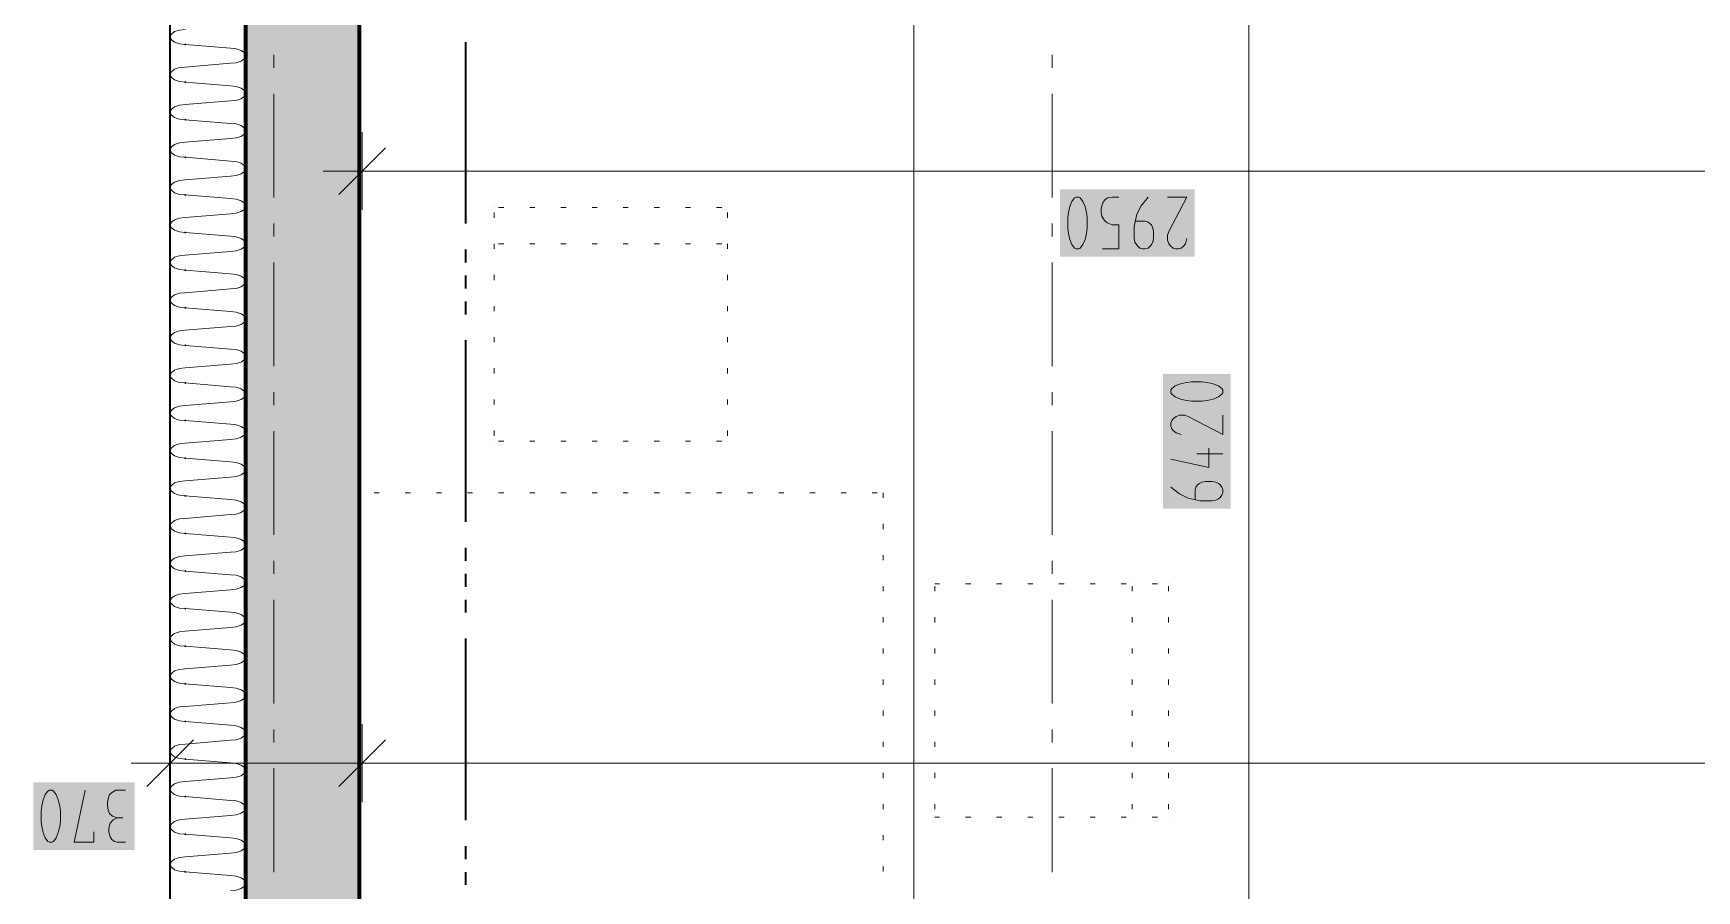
# Model space of a CAD drawing. Header units: millimetres. Extents: x 0 to 594, y 0 to 420.
# Drawn here: x 63.26 to 96.13, y 149.59 to 166.53 of the extents above; entities that cross this region are included whole.
import ezdxf

# ---------------------------------------------------------------- set-up
doc = ezdxf.new("R2010")
doc.units = ezdxf.units.MM
doc.header["$LTSCALE"] = 8
for name, color, linetype in [('PDF_Koty delkove', 7, 'Continuous'), ('PDF_Nabytek', 7, 'Continuous'), ('PDF_Osy hlavni', 7, 'Continuous'), ('PDF_Pozarni useky', 7, 'Continuous'), ('PDF_Steny obvodove nosne', 7, 'Continuous'), ('PDF_Zatepleni', 7, 'Continuous')]:
    doc.layers.add(name, color=color, linetype=linetype)

msp = doc.modelspace()

# ---------------------------------------------------------------- linework, layer by layer
at = {"layer": 'PDF_Koty delkove', "lineweight": 18}
for points in [[(87.275, 149.093), (87.275, 159.435), (87.275, 191.374), (87.275, 192.86), (87.275, 204.494), (87.275, 205.621), (87.275, 227.197), (87.275, 228.684), (87.275, 273.219), (87.275, 275.833), (87.275, 277.217), (87.275, 346.455), (87.275, 350.35)], [(80.658, 141.867), (80.658, 204.135), (80.658, 205.621), (80.658, 220.535), (80.658, 222.021), (80.658, 273.219), (80.658, 277.114)], [(69.759, 164.58), (69.759, 163.811), (69.759, 163.043)], [(70.22, 164.273), (69.297, 163.35)], [(68.99, 163.811), (69.759, 163.811), (99.996, 163.811), (101.533, 163.811), (115.214, 163.811), (125.979, 163.811), (126.748, 163.811)], [(84.083, 162.683), (84.083, 162.888), (84.069, 162.99), (84.042, 163.11), (84, 163.213), (83.946, 163.281), (83.918, 163.299), (83.864, 163.299), (83.836, 163.281), (83.782, 163.213), (83.741, 163.11), (83.714, 162.99), (83.7, 162.888)], [(84.384, 162.274), (84.712, 162.274), (84.712, 162.752), (84.575, 162.752), (84.48, 162.786), (84.425, 162.838), (84.371, 162.923), (84.357, 162.99), (84.357, 163.059), (84.371, 163.128), (84.398, 163.195), (84.439, 163.247), (84.493, 163.281), (84.575, 163.299), (84.712, 163.299)], [(85.287, 163.299), (85.15, 163.128), (85.068, 162.957), (85.014, 162.718), (85.014, 162.478), (85.028, 162.41), (85.055, 162.359), (85.082, 162.325), (85.123, 162.29), (85.178, 162.274), (85.232, 162.274), (85.287, 162.29), (85.329, 162.325), (85.356, 162.359), (85.384, 162.41), (85.397, 162.478), (85.397, 162.615), (85.384, 162.683), (85.356, 162.752), (85.287, 162.803), (85.232, 162.82), (85.041, 162.82)], [(85.671, 163.299), (86.055, 163.299), (85.698, 162.615), (85.671, 162.547), (85.671, 162.444), (85.698, 162.376), (85.739, 162.325), (85.78, 162.29), (85.835, 162.274), (85.889, 162.274), (85.944, 162.29)], [(83.7, 162.888), (83.7, 162.683), (83.714, 162.581), (83.741, 162.461), (83.782, 162.359), (83.836, 162.29), (83.864, 162.274), (83.918, 162.274), (83.946, 162.29), (84, 162.359), (84.042, 162.461), (84.069, 162.581), (84.083, 162.683)], [(85.944, 162.29), (85.986, 162.325), (86.027, 162.376), (86.055, 162.478)], [(86.762, 158.609), (86.079, 158.965), (86.01, 158.992), (85.907, 158.992), (85.84, 158.965), (85.788, 158.924), (85.754, 158.883), (85.737, 158.828), (85.737, 158.774), (85.754, 158.719), (85.788, 158.678), (85.84, 158.637), (85.941, 158.609)], [(86.762, 158.992), (86.762, 158.609)], [(86.489, 158.335), (86.489, 157.952), (85.737, 158.117)], [(86.762, 158.226), (86.25, 158.226)], [(86.215, 157.322), (86.215, 157.514), (86.232, 157.569), (86.266, 157.61), (86.301, 157.637), (86.351, 157.664), (86.42, 157.678), (86.556, 157.678), (86.625, 157.664), (86.676, 157.637), (86.71, 157.61), (86.745, 157.569), (86.762, 157.514), (86.762, 157.46), (86.745, 157.405), (86.71, 157.364), (86.676, 157.336), (86.625, 157.309), (86.556, 157.295), (86.317, 157.295), (86.079, 157.35), (85.907, 157.432), (85.737, 157.569)], [(65.966, 152.88), (65.966, 152.111), (65.966, 151.343)], [(69.759, 152.88), (69.759, 152.111), (69.759, 151.343)], [(66.428, 152.573), (65.505, 151.65)], [(70.22, 152.573), (69.297, 151.65)], [(287.364, 152.111), (285.212, 152.111), (258.921, 152.111), (257.434, 152.111), (222.79, 152.111), (220.637, 152.111), (185.993, 152.111), (184.506, 152.111), (158.215, 152.111), (156.063, 152.111), (143.251, 152.111), (140.893, 152.111), (128.081, 152.111), (125.928, 152.111), (69.759, 152.111), (65.966, 152.111), (65.197, 152.111)], [(63.414, 151.166), (63.414, 150.961), (63.428, 150.86), (63.455, 150.74), (63.496, 150.637), (63.55, 150.568), (63.578, 150.552), (63.632, 150.552), (63.66, 150.568), (63.714, 150.637), (63.755, 150.74), (63.783, 150.86), (63.797, 150.961), (63.797, 151.166), (63.783, 151.269), (63.755, 151.388), (63.714, 151.491), (63.66, 151.56), (63.632, 151.577)], [(63.632, 151.577), (63.578, 151.577), (63.55, 151.56), (63.496, 151.491), (63.455, 151.388), (63.428, 151.269), (63.414, 151.166)], [(64.454, 150.756), (64.454, 150.552), (64.071, 150.552), (64.289, 151.577)], [(65.084, 151.577), (64.892, 151.577), (64.824, 151.542), (64.769, 151.491), (64.742, 151.406), (64.728, 151.337), (64.728, 151.269), (64.742, 151.183), (64.769, 151.116), (64.824, 151.065), (64.919, 151.03)], [(65.084, 150.552), (64.919, 150.552), (64.864, 150.568), (64.81, 150.603), (64.782, 150.655), (64.755, 150.756), (64.755, 150.825), (64.782, 150.927), (64.837, 150.996), (64.919, 151.03), (65.028, 151.03)]]:
    msp.add_lwpolyline(points, dxfattribs=at)
msp.add_lwpolyline([(86.351, 159.649), (86.146, 159.649), (86.045, 159.635), (85.925, 159.608), (85.822, 159.567), (85.754, 159.513), (85.737, 159.485), (85.737, 159.431), (85.754, 159.403), (85.822, 159.349), (85.925, 159.308), (86.045, 159.28), (86.146, 159.266), (86.351, 159.266), (86.454, 159.28), (86.574, 159.308), (86.676, 159.349), (86.745, 159.403), (86.762, 159.431), (86.762, 159.485), (86.745, 159.513), (86.676, 159.567), (86.574, 159.608), (86.454, 159.635)], close=True, dxfattribs=at)
at = {"layer": 'PDF_Koty delkove', "color": 7, "lineweight": 18, "true_color": 0xffffff, "transparency": 33554559}
for points in [[(86.208, 163.453), (83.546, 163.453), (86.208, 162.12), (83.546, 162.12)], [(86.916, 157.141), (86.916, 159.803), (85.583, 157.141), (85.583, 159.803)], [(65.265, 151.731), (63.26, 151.731), (65.265, 150.398), (63.26, 150.398)]]:
    msp.add_solid(points, dxfattribs=at)
at = {"layer": 'PDF_Nabytek', "lineweight": 13}
for points in [[(72.367, 163.09), (72.367, 163.09)], [(72.367, 163.09), (72.367, 163.09)], [(72.455, 163.09), (72.557, 163.09)], [(73.07, 163.09), (73.172, 163.09)], [(73.685, 163.09), (73.787, 163.09)], [(74.3, 163.09), (74.402, 163.09)], [(74.915, 163.09), (75.017, 163.09)], [(75.53, 163.09), (75.632, 163.09)], [(76.145, 163.09), (76.247, 163.09)], [(76.76, 163.09), (76.862, 163.09)], [(76.98, 163.09), (76.98, 163.09)], [(76.98, 163.09), (76.98, 163.09)], [(72.367, 162.99), (72.367, 162.888)], [(76.98, 162.99), (76.98, 162.888)], [(72.367, 162.375), (72.367, 162.273)], [(72.367, 162.373), (72.367, 162.373)], [(72.455, 162.373), (72.557, 162.373)], [(73.07, 162.373), (73.172, 162.373)], [(73.685, 162.373), (73.787, 162.373)], [(74.3, 162.373), (74.402, 162.373)], [(74.915, 162.373), (75.017, 162.373)], [(75.53, 162.373), (75.632, 162.373)], [(76.145, 162.373), (76.247, 162.373)], [(76.76, 162.373), (76.862, 162.373)], [(76.98, 162.375), (76.98, 162.273)], [(76.98, 162.373), (76.98, 162.373)], [(72.367, 161.76), (72.367, 161.658)], [(76.98, 161.76), (76.98, 161.658)], [(72.367, 161.145), (72.367, 161.043)], [(76.98, 161.145), (76.98, 161.043)], [(72.367, 160.53), (72.367, 160.428)], [(76.98, 160.53), (76.98, 160.428)], [(72.367, 159.915), (72.367, 159.813)], [(76.98, 159.915), (76.98, 159.813)], [(72.367, 159.3), (72.367, 159.198)], [(76.98, 159.3), (76.98, 159.198)], [(72.367, 158.685), (72.367, 158.583)], [(72.367, 158.478), (72.367, 158.478)], [(72.367, 158.478), (72.367, 158.478)], [(72.455, 158.478), (72.557, 158.478)], [(73.07, 158.478), (73.172, 158.478)], [(73.685, 158.478), (73.787, 158.478)], [(74.3, 158.478), (74.402, 158.478)], [(74.915, 158.478), (75.017, 158.478)], [(75.53, 158.478), (75.632, 158.478)], [(76.145, 158.478), (76.247, 158.478)], [(76.76, 158.478), (76.862, 158.478)], [(76.98, 158.685), (76.98, 158.583)], [(76.98, 158.478), (76.98, 158.478)], [(76.98, 158.478), (76.98, 158.478)], [(69.995, 157.453), (70.097, 157.453)], [(70.61, 157.453), (70.712, 157.453)], [(71.225, 157.453), (71.327, 157.453)], [(71.84, 157.453), (71.942, 157.453)], [(72.455, 157.453), (72.557, 157.453)], [(73.07, 157.453), (73.172, 157.453)], [(73.685, 157.453), (73.787, 157.453)], [(74.3, 157.453), (74.402, 157.453)], [(74.915, 157.453), (75.017, 157.453)], [(75.53, 157.453), (75.632, 157.453)], [(76.145, 157.453), (76.247, 157.453)], [(76.76, 157.453), (76.862, 157.453)], [(77.375, 157.453), (77.477, 157.453)], [(77.99, 157.453), (78.092, 157.453)], [(78.605, 157.453), (78.707, 157.453)], [(79.22, 157.453), (79.322, 157.453)], [(79.835, 157.453), (79.937, 157.453)], [(80.05, 157.453), (80.05, 157.353)], [(80.05, 157.453), (80.05, 157.453)], [(80.05, 156.84), (80.05, 156.738)], [(80.05, 156.225), (80.05, 156.123)], [(80.05, 155.61), (80.05, 155.508)], [(81.075, 155.659), (81.167, 155.659)], [(81.075, 155.659), (81.075, 155.659)], [(81.075, 155.659), (81.075, 155.659)], [(81.075, 155.61), (81.075, 155.508)], [(81.68, 155.659), (81.782, 155.659)], [(82.295, 155.659), (82.397, 155.659)], [(82.91, 155.659), (83.012, 155.659)], [(83.525, 155.659), (83.627, 155.659)], [(84.14, 155.659), (84.242, 155.659)], [(84.755, 155.659), (84.857, 155.659)], [(84.97, 155.659), (84.97, 155.659)], [(84.97, 155.61), (84.97, 155.508)], [(85.37, 155.659), (85.472, 155.659)], [(85.688, 155.659), (85.688, 155.659)], [(85.688, 155.659), (85.688, 155.659)], [(85.688, 155.61), (85.688, 155.508)], [(80.05, 154.995), (80.05, 154.893)], [(81.075, 154.995), (81.075, 154.893)], [(84.97, 154.995), (84.97, 154.893)], [(85.688, 154.995), (85.688, 154.893)], [(80.05, 154.38), (80.05, 154.278)], [(81.075, 154.38), (81.075, 154.278)], [(84.97, 154.38), (84.97, 154.278)], [(85.688, 154.38), (85.688, 154.278)], [(80.05, 153.765), (80.05, 153.663)], [(81.075, 153.765), (81.075, 153.663)], [(84.97, 153.765), (84.97, 153.663)], [(85.688, 153.765), (85.688, 153.663)], [(80.05, 153.15), (80.05, 153.048)], [(81.075, 153.15), (81.075, 153.048)], [(84.97, 153.15), (84.97, 153.048)], [(85.688, 153.15), (85.688, 153.048)], [(80.05, 152.535), (80.05, 152.433)], [(81.075, 152.535), (81.075, 152.433)], [(84.97, 152.535), (84.97, 152.433)], [(85.688, 152.535), (85.688, 152.433)], [(80.05, 151.92), (80.05, 151.818)], [(81.075, 151.92), (81.075, 151.818)], [(84.97, 151.92), (84.97, 151.818)], [(85.688, 151.92), (85.688, 151.818)], [(80.05, 151.305), (80.05, 151.203)], [(81.075, 151.305), (81.075, 151.203)], [(84.97, 151.305), (84.97, 151.203)], [(85.688, 151.305), (85.688, 151.203)], [(81.075, 151.047), (81.167, 151.047)], [(81.075, 151.047), (81.075, 151.047)], [(81.68, 151.047), (81.782, 151.047)], [(82.295, 151.047), (82.397, 151.047)], [(82.91, 151.047), (83.012, 151.047)], [(83.525, 151.047), (83.627, 151.047)], [(84.14, 151.047), (84.242, 151.047)], [(84.755, 151.047), (84.857, 151.047)], [(84.97, 151.047), (84.97, 151.047)], [(85.37, 151.047), (85.472, 151.047)], [(85.688, 151.047), (85.688, 151.047)], [(85.688, 151.047), (85.688, 151.047)], [(80.05, 150.69), (80.05, 150.588)], [(80.05, 150.075), (80.05, 149.973)]]:
    msp.add_lwpolyline(points, dxfattribs=at)
at = {"layer": 'PDF_Osy hlavni', "lineweight": 18}
for points in [[(68.016, 165.849), (68.016, 166.106)], [(83.391, 166.106), (83.391, 165.849), (83.391, 166.106)], [(68.016, 163.287), (68.016, 165.337)], [(83.391, 163.287), (83.391, 165.337), (83.391, 163.287)], [(68.016, 162.518), (68.016, 162.774)], [(83.391, 162.774), (83.391, 162.518), (83.391, 162.774)], [(68.016, 159.956), (68.016, 162.006)], [(83.391, 162.006), (83.391, 159.956), (83.391, 162.006)], [(68.016, 159.187), (68.016, 159.443)], [(83.391, 159.443), (83.391, 159.187), (83.391, 159.443)], [(68.016, 156.624), (68.016, 158.674)], [(83.391, 158.674), (83.391, 156.624), (83.391, 158.674)], [(68.016, 155.856), (68.016, 156.112)], [(83.391, 156.112), (83.391, 155.856), (83.391, 156.112)], [(68.016, 153.293), (68.016, 155.343)], [(83.391, 153.293), (83.391, 155.343), (83.391, 153.293)], [(68.016, 152.524), (68.016, 152.781)], [(83.391, 152.781), (83.391, 152.524), (83.391, 152.781)], [(68.016, 149.962), (68.016, 152.012)], [(83.391, 152.012), (83.391, 149.962), (83.391, 152.012)]]:
    msp.add_lwpolyline(points, dxfattribs=at)
at = {"layer": 'PDF_Pozarni useky', "lineweight": 35}
for points in [[(71.809, 162.774), (71.809, 166.362)], [(71.809, 162.006), (71.809, 162.262)], [(71.809, 161.493), (71.809, 161.749)], [(71.809, 160.981), (71.809, 161.237)], [(71.809, 156.881), (71.809, 160.468)], [(71.809, 156.112), (71.809, 156.368)], [(71.809, 155.599), (71.809, 155.856)], [(71.809, 155.087), (71.809, 155.343)], [(71.809, 150.987), (71.809, 154.574)], [(71.809, 150.218), (71.809, 150.474)], [(71.809, 149.706), (71.809, 149.962)]]:
    msp.add_lwpolyline(points, dxfattribs=at)
at = {"layer": 'PDF_Steny obvodove nosne', "lineweight": 70}
for points in [[(67.452, 167.597), (67.452, 139.561), (69.707, 139.561)], [(69.707, 141.816), (69.707, 167.597)]]:
    msp.add_lwpolyline(points, dxfattribs=at)
at = {"layer": 'PDF_Steny obvodove nosne', "color": 9, "lineweight": 9, "true_color": 0xc0c0c0, "transparency": 33554559}
msp.add_solid([(69.707, 139.561), (69.707, 167.597), (67.452, 139.561), (67.452, 167.597)], dxfattribs=at)
at = {"layer": 'PDF_Zatepleni', "lineweight": 35}
msp.add_lwpolyline([(82.366, 138.074), (82.161, 138.074), (80.88, 138.074), (67.452, 138.074), (65.966, 138.074), (65.966, 167.597), (67.452, 167.597), (67.452, 139.561), (69.707, 139.561), (80.88, 139.561), (82.366, 139.561)], close=True, dxfattribs=at)
at = {"layer": 'PDF_Zatepleni', "lineweight": 9}
for points in [[(66.263, 166.61), (66.15, 166.599), (66.053, 166.567), (65.989, 166.518), (65.966, 166.462)], [(65.966, 166.462), (65.989, 166.405), (66.053, 166.356), (66.15, 166.324), (66.263, 166.313)], [(67.155, 166.239), (66.263, 166.313)], [(67.155, 166.239), (67.155, 166.239)], [(67.452, 166.106), (67.431, 166.147), (67.366, 166.196), (67.27, 166.228), (67.155, 166.239)], [(67.155, 165.941), (67.27, 165.952), (67.366, 165.984), (67.431, 166.033), (67.452, 166.074)], [(66.263, 165.867), (66.15, 165.856), (66.053, 165.824), (65.989, 165.775), (65.966, 165.718)], [(65.966, 165.718), (65.989, 165.662), (66.053, 165.613), (66.15, 165.581), (66.263, 165.57)], [(66.263, 165.867), (67.155, 165.941)], [(67.155, 165.496), (66.263, 165.57)], [(67.155, 165.496), (67.155, 165.496)], [(67.452, 165.363), (67.431, 165.404), (67.366, 165.453), (67.27, 165.485), (67.155, 165.496)], [(67.155, 165.198), (67.27, 165.209), (67.366, 165.241), (67.431, 165.29), (67.452, 165.331)], [(66.263, 165.124), (66.15, 165.113), (66.053, 165.08), (65.989, 165.032), (65.966, 164.975)], [(66.263, 165.124), (67.155, 165.198)], [(65.966, 164.975), (65.989, 164.918), (66.053, 164.87), (66.15, 164.838), (66.263, 164.827)], [(67.155, 164.753), (66.263, 164.827)], [(67.155, 164.753), (67.155, 164.753)], [(67.452, 164.619), (67.431, 164.661), (67.366, 164.709), (67.27, 164.742), (67.155, 164.753)], [(66.263, 164.381), (66.15, 164.37), (66.053, 164.337), (65.989, 164.289), (65.966, 164.232)], [(66.263, 164.381), (67.155, 164.454)], [(67.155, 164.454), (67.27, 164.466), (67.366, 164.498), (67.431, 164.547), (67.452, 164.588)], [(65.966, 164.232), (65.989, 164.175), (66.053, 164.127), (66.15, 164.095), (66.263, 164.084)], [(67.155, 164.01), (66.263, 164.084)], [(67.155, 164.01), (67.155, 164.01)], [(67.452, 163.876), (67.431, 163.918), (67.366, 163.966), (67.27, 163.999), (67.155, 164.01)], [(66.263, 163.638), (67.155, 163.711)], [(67.155, 163.711), (67.27, 163.723), (67.366, 163.755), (67.431, 163.804), (67.452, 163.845)], [(66.263, 163.638), (66.15, 163.626), (66.053, 163.594), (65.989, 163.546), (65.966, 163.489)], [(65.966, 163.489), (65.989, 163.432), (66.053, 163.384)], [(66.053, 163.384), (66.15, 163.352), (66.263, 163.34)], [(67.155, 163.267), (66.263, 163.34)], [(67.155, 163.267), (67.155, 163.267)], [(67.452, 163.133), (67.431, 163.175), (67.366, 163.223), (67.27, 163.256), (67.155, 163.267)], [(67.155, 162.968), (67.27, 162.98), (67.366, 163.012), (67.431, 163.06), (67.452, 163.102)], [(67.155, 162.968), (66.263, 162.895), (66.15, 162.883), (66.053, 162.851), (65.989, 162.803), (65.966, 162.746)], [(65.966, 162.746), (65.989, 162.689), (66.053, 162.641), (66.15, 162.609), (66.263, 162.597)], [(67.155, 162.524), (66.263, 162.597)], [(67.155, 162.524), (67.155, 162.524)], [(67.452, 162.39), (67.431, 162.432), (67.366, 162.48), (67.27, 162.512), (67.155, 162.524)], [(66.263, 162.151), (66.15, 162.14), (66.053, 162.108), (65.989, 162.06), (65.966, 162.003)], [(66.263, 162.151), (67.155, 162.225)], [(67.155, 162.225), (67.27, 162.236), (67.366, 162.269), (67.431, 162.317), (67.452, 162.359)], [(65.966, 162.003), (65.989, 161.946), (66.053, 161.898), (66.15, 161.866), (66.263, 161.854)], [(67.155, 161.781), (66.263, 161.854)], [(67.155, 161.781), (67.155, 161.781)], [(67.452, 161.647), (67.431, 161.688), (67.366, 161.737), (67.27, 161.769), (67.155, 161.781)], [(67.452, 161.616), (67.431, 161.574), (67.366, 161.526), (67.27, 161.493), (67.155, 161.482), (66.263, 161.408), (66.15, 161.397), (66.053, 161.365), (65.989, 161.317), (65.966, 161.26)], [(65.966, 161.26), (65.989, 161.203), (66.053, 161.155), (66.15, 161.122), (66.263, 161.111)], [(67.155, 161.038), (66.263, 161.111)], [(67.155, 160.739), (66.263, 160.665), (66.15, 160.654), (66.053, 160.622), (65.989, 160.574), (65.966, 160.517)], [(67.155, 161.038), (67.155, 161.038)], [(67.452, 160.904), (67.431, 160.945), (67.366, 160.994), (67.27, 161.026), (67.155, 161.038)], [(67.155, 160.739), (67.27, 160.75), (67.366, 160.783), (67.431, 160.831), (67.452, 160.873)], [(65.966, 160.517), (65.989, 160.46), (66.053, 160.412), (66.15, 160.379), (66.263, 160.368)], [(67.155, 160.294), (66.263, 160.368)], [(67.155, 160.294), (67.155, 160.294)], [(67.452, 160.161), (67.431, 160.202), (67.366, 160.251), (67.27, 160.283), (67.155, 160.294)], [(67.155, 159.996), (67.27, 160.007), (67.366, 160.039), (67.431, 160.088), (67.452, 160.129)], [(66.263, 159.922), (66.15, 159.911), (66.053, 159.879), (65.989, 159.83), (65.966, 159.774)], [(65.966, 159.774), (65.989, 159.717), (66.053, 159.668), (66.15, 159.636), (66.263, 159.625)], [(66.263, 159.922), (67.155, 159.996)], [(67.155, 159.551), (66.263, 159.625)], [(67.155, 159.551), (67.155, 159.551)], [(67.452, 159.418), (67.431, 159.459), (67.366, 159.508), (67.27, 159.54), (67.155, 159.551)], [(66.263, 159.179), (66.15, 159.168), (66.053, 159.135), (65.989, 159.087), (65.966, 159.03)], [(66.263, 159.179), (67.155, 159.253)], [(67.155, 159.253), (67.27, 159.264), (67.366, 159.296), (67.431, 159.345), (67.452, 159.386)], [(65.966, 159.03), (65.989, 158.974), (66.053, 158.925), (66.15, 158.893), (66.263, 158.882)], [(67.155, 158.808), (66.263, 158.882)], [(67.155, 158.808), (67.155, 158.808)], [(67.452, 158.674), (67.431, 158.716), (67.366, 158.764), (67.27, 158.797), (67.155, 158.808)], [(66.263, 158.436), (66.15, 158.425), (66.053, 158.392), (65.989, 158.344), (65.966, 158.287)], [(66.263, 158.436), (67.155, 158.509)], [(67.155, 158.509), (67.27, 158.521), (67.366, 158.553), (67.431, 158.602), (67.452, 158.643)], [(65.966, 158.287), (65.989, 158.23), (66.053, 158.182), (66.15, 158.15), (66.263, 158.139)], [(67.155, 158.065), (66.263, 158.139)], [(66.263, 157.693), (67.155, 157.766)], [(67.155, 158.065), (67.155, 158.065)], [(67.452, 157.931), (67.431, 157.973), (67.366, 158.021), (67.27, 158.054), (67.155, 158.065)], [(67.155, 157.766), (67.27, 157.778), (67.366, 157.81), (67.431, 157.859), (67.452, 157.9)], [(66.263, 157.693), (66.15, 157.681), (66.053, 157.649), (65.989, 157.601), (65.966, 157.544)], [(65.966, 157.544), (65.989, 157.487), (66.053, 157.439), (66.15, 157.407), (66.263, 157.396)], [(67.155, 157.322), (66.263, 157.396)], [(67.155, 157.322), (67.155, 157.322)], [(67.452, 157.188), (67.431, 157.23), (67.366, 157.278), (67.27, 157.311), (67.155, 157.322)], [(67.155, 157.023), (67.27, 157.035), (67.366, 157.067), (67.431, 157.115), (67.452, 157.157)], [(66.263, 156.95), (66.15, 156.938), (66.053, 156.906), (65.989, 156.858), (65.966, 156.801)], [(65.966, 156.801), (65.989, 156.744), (66.053, 156.696), (66.15, 156.664), (66.263, 156.652)], [(66.263, 156.95), (67.155, 157.023)], [(67.155, 156.579), (66.263, 156.652)], [(67.155, 156.579), (67.155, 156.579)], [(67.452, 156.445), (67.431, 156.487), (67.366, 156.535), (67.27, 156.567), (67.155, 156.579)], [(66.263, 156.207), (66.15, 156.195), (66.053, 156.163), (65.989, 156.115), (65.966, 156.058)], [(66.263, 156.207), (67.155, 156.28)], [(67.155, 156.28), (67.27, 156.291), (67.366, 156.324), (67.431, 156.372), (67.452, 156.414)], [(65.966, 156.058), (65.989, 156.001), (66.053, 155.953)], [(66.053, 155.953), (66.15, 155.921), (66.263, 155.909)], [(67.155, 155.836), (66.263, 155.909)], [(67.155, 155.836), (67.155, 155.836)], [(67.366, 155.792), (67.27, 155.824), (67.155, 155.836)], [(67.452, 155.702), (67.431, 155.744), (67.366, 155.792)], [(66.263, 155.463), (66.15, 155.452), (66.053, 155.42), (65.989, 155.372), (65.966, 155.315)], [(66.263, 155.463), (67.155, 155.537)], [(67.155, 155.537), (67.27, 155.548), (67.366, 155.581), (67.431, 155.629), (67.452, 155.671)], [(65.966, 155.315), (65.989, 155.258), (66.053, 155.21), (66.15, 155.177), (66.263, 155.166)], [(67.155, 155.093), (66.263, 155.166)], [(66.263, 154.72), (67.155, 154.794), (67.27, 154.805), (67.366, 154.838), (67.431, 154.886), (67.452, 154.928)], [(67.155, 155.093), (67.155, 155.093)], [(67.452, 154.959), (67.431, 155), (67.366, 155.049), (67.27, 155.081), (67.155, 155.093)], [(66.263, 154.72), (66.15, 154.709), (66.053, 154.677), (65.989, 154.629), (65.966, 154.572)], [(65.966, 154.572), (65.989, 154.515), (66.053, 154.467), (66.15, 154.434), (66.263, 154.423)], [(67.155, 154.349), (66.263, 154.423)], [(66.263, 153.977), (67.155, 154.051), (67.27, 154.062), (67.366, 154.095), (67.431, 154.143), (67.452, 154.185)], [(67.155, 154.349), (67.155, 154.349)], [(67.452, 154.216), (67.431, 154.257), (67.366, 154.306), (67.27, 154.338), (67.155, 154.349)], [(66.263, 153.977), (66.15, 153.966), (66.053, 153.934), (65.989, 153.885), (65.966, 153.829)], [(65.966, 153.829), (65.989, 153.772), (66.053, 153.723), (66.15, 153.691), (66.263, 153.68)], [(67.155, 153.606), (66.263, 153.68)], [(67.155, 153.606), (67.155, 153.606)], [(67.452, 153.473), (67.431, 153.514), (67.366, 153.563), (67.27, 153.595), (67.155, 153.606)], [(66.263, 153.234), (66.15, 153.223), (66.053, 153.191), (65.989, 153.142), (65.966, 153.085)], [(66.263, 153.234), (67.155, 153.308), (67.27, 153.319), (67.366, 153.351), (67.431, 153.4), (67.452, 153.441)], [(65.966, 153.085), (65.989, 153.029), (66.053, 152.98), (66.15, 152.948), (66.263, 152.937)], [(67.452, 152.73), (67.431, 152.771), (67.366, 152.82), (67.27, 152.852), (67.155, 152.863), (66.263, 152.937)], [(67.155, 152.863), (67.155, 152.863)], [(67.155, 152.565), (66.263, 152.491), (66.15, 152.48), (66.053, 152.447), (65.989, 152.399), (65.966, 152.342)], [(67.155, 152.565), (67.27, 152.576), (67.366, 152.608)], [(67.366, 152.608), (67.431, 152.657), (67.452, 152.698)], [(65.966, 152.342), (65.989, 152.285), (66.053, 152.237), (66.15, 152.205), (66.263, 152.194)], [(67.452, 151.986), (67.431, 152.028), (67.366, 152.076), (67.27, 152.109), (67.155, 152.12), (66.263, 152.194)], [(67.155, 152.12), (67.155, 152.12)], [(67.155, 151.821), (67.27, 151.833), (67.366, 151.865), (67.431, 151.914), (67.452, 151.955)], [(66.263, 151.748), (66.15, 151.737), (66.053, 151.704), (65.989, 151.656), (65.966, 151.599)], [(65.966, 151.599), (65.989, 151.542), (66.053, 151.494), (66.15, 151.462), (66.263, 151.451)], [(66.263, 151.748), (67.155, 151.821)], [(67.452, 151.243), (67.431, 151.285), (67.366, 151.333), (67.27, 151.366), (67.155, 151.377), (66.263, 151.451)], [(67.155, 151.377), (67.155, 151.377)], [(67.155, 151.078), (67.27, 151.09), (67.366, 151.122), (67.431, 151.17), (67.452, 151.212)], [(67.155, 151.078), (66.263, 151.005), (66.15, 150.993), (66.053, 150.961), (65.989, 150.913), (65.966, 150.856)], [(65.966, 150.856), (65.989, 150.799), (66.053, 150.751), (66.15, 150.719), (66.263, 150.707)], [(67.155, 150.634), (66.263, 150.707)], [(67.155, 150.634), (67.155, 150.634)], [(67.452, 150.5), (67.431, 150.542), (67.366, 150.59), (67.27, 150.623), (67.155, 150.634)], [(67.155, 150.335), (66.263, 150.262), (66.15, 150.25), (66.053, 150.218), (65.989, 150.17), (65.966, 150.113)], [(67.155, 150.335), (67.27, 150.347), (67.366, 150.379), (67.431, 150.427), (67.452, 150.469)], [(65.966, 150.113), (65.989, 150.056), (66.053, 150.008), (66.15, 149.976), (66.263, 149.964)], [(67.452, 149.757), (67.431, 149.799), (67.366, 149.847), (67.27, 149.879), (67.155, 149.891), (66.263, 149.964)], [(67.155, 149.891), (67.155, 149.891)], [(67.155, 149.592), (67.27, 149.603), (67.366, 149.636), (67.431, 149.684), (67.452, 149.726)]]:
    msp.add_lwpolyline(points, dxfattribs=at)
at = {"layer": 'PDF_Zatepleni', "lineweight": 9, "transparency": 33554559}
for points in [[(66.263, 166.29), (66.24, 166.313), (66.287, 166.313), (66.263, 166.336)], [(66.263, 165.547), (66.24, 165.57), (66.287, 165.57), (66.263, 165.593)], [(66.263, 164.804), (66.24, 164.827), (66.287, 164.827), (66.263, 164.85)], [(66.263, 164.061), (66.24, 164.084), (66.287, 164.084), (66.263, 164.107)], [(66.263, 163.317), (66.24, 163.34), (66.287, 163.34), (66.263, 163.364)], [(66.263, 162.574), (66.24, 162.597), (66.287, 162.597), (66.263, 162.62)], [(66.263, 161.831), (66.24, 161.854), (66.287, 161.854), (66.263, 161.877)], [(66.263, 161.088), (66.24, 161.111), (66.287, 161.111), (66.263, 161.134)], [(66.263, 160.345), (66.24, 160.368), (66.287, 160.368), (66.263, 160.391)], [(66.263, 159.602), (66.24, 159.625), (66.287, 159.625), (66.263, 159.648)], [(66.263, 158.859), (66.24, 158.882), (66.287, 158.882), (66.263, 158.905)], [(66.263, 158.116), (66.24, 158.139), (66.287, 158.139), (66.263, 158.162)], [(66.263, 157.372), (66.24, 157.396), (66.287, 157.396), (66.263, 157.419)], [(66.263, 156.629), (66.24, 156.652), (66.287, 156.652), (66.263, 156.675)], [(66.263, 155.886), (66.24, 155.909), (66.287, 155.909), (66.263, 155.932)], [(66.263, 155.143), (66.24, 155.166), (66.287, 155.166), (66.263, 155.189)], [(66.263, 154.4), (66.24, 154.423), (66.287, 154.423), (66.263, 154.446)], [(66.263, 153.657), (66.24, 153.68), (66.287, 153.68), (66.263, 153.703)], [(66.263, 152.914), (66.24, 152.937), (66.287, 152.937), (66.263, 152.96)], [(66.263, 152.171), (66.24, 152.194), (66.287, 152.194), (66.263, 152.217)], [(66.263, 151.428), (66.24, 151.451), (66.287, 151.451), (66.263, 151.474)], [(66.263, 150.684), (66.24, 150.707), (66.287, 150.707), (66.263, 150.731)], [(66.263, 149.941), (66.24, 149.964), (66.287, 149.964), (66.263, 149.987)]]:
    msp.add_solid(points, dxfattribs=at)

doc.saveas('drawing.dxf')
